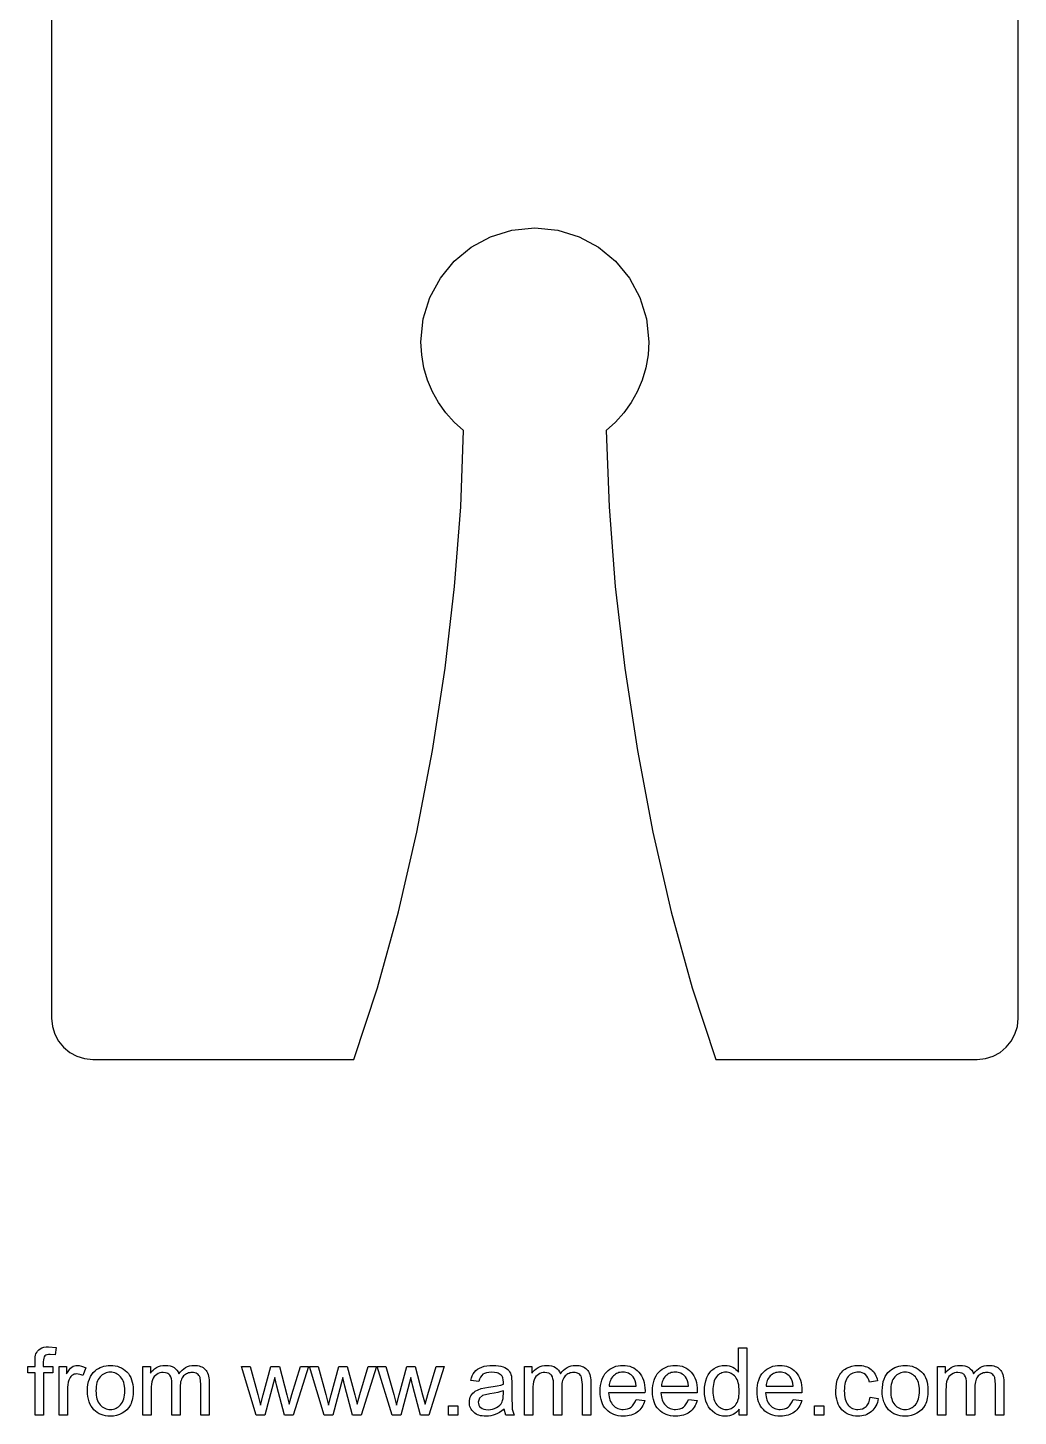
# Model space of a CAD drawing. Extents: x -338 to 50, y -399 to 300.
# Drawn here: x -159.7 to -70.5, y -398.5 to -273.5 of the extents above; entities that cross this region are included whole.
import ezdxf

# ---------------------------------------------------------------- set-up
doc = ezdxf.new("R2010")
doc.units = 0
doc.layers.add('LAYER_1', color=7, linetype='CONTINUOUS')

msp = doc.modelspace()

# ---------------------------------------------------------------- linework, layer by layer
at = {"layer": 'LAYER_1', "color": 250}
msp.add_lwpolyline([(-157.5198, -40.077), (-157.5198, -362.677), (-157.4444, -363.4211), (-157.2283, -364.1149), (-156.8864, -364.7433), (-156.434, -365.2912), (-155.8861, -365.7436), (-155.2577, -366.0855), (-154.5639, -366.3016), (-153.8198, -366.377), (-130.3038, -366.377), (-128.1854, -359.9404), (-126.2929, -353.0809), (-124.64, -345.9183), (-123.2405, -338.5722), (-122.108, -331.1622), (-121.2562, -323.808), (-120.6988, -316.6294), (-120.4495, -309.7459), (-120.4495, -309.7459), (-121.2837, -308.9954), (-122.0314, -308.1586), (-122.6851, -307.2433), (-123.2371, -306.2571), (-123.6798, -305.2076), (-124.0054, -304.1024), (-124.2064, -302.9493), (-124.2751, -301.7558), (-124.0668, -299.6889), (-123.4693, -297.7638), (-122.5238, -296.0218), (-121.2716, -294.504), (-119.7538, -293.2518), (-118.0118, -292.3063), (-116.0867, -291.7088), (-114.0198, -291.5005), (-111.9529, -291.7088), (-110.0278, -292.3063), (-108.2858, -293.2518), (-106.768, -294.504), (-105.5158, -296.0218), (-104.5703, -297.7638), (-103.9728, -299.6889), (-103.7645, -301.7558), (-103.8332, -302.9493), (-104.0342, -304.1024), (-104.3598, -305.2076), (-104.8025, -306.2571), (-105.3545, -307.2433), (-106.0082, -308.1586), (-106.7559, -308.9954), (-107.5901, -309.7459), (-107.3408, -316.6294), (-106.7834, -323.808), (-105.9316, -331.1622), (-104.7991, -338.5722), (-103.3996, -345.9183), (-101.7467, -353.0809), (-99.8542, -359.9404), (-97.7358, -366.377), (-74.2198, -366.377), (-73.4757, -366.3016), (-72.7819, -366.0855), (-72.1535, -365.7436), (-71.6056, -365.2912), (-71.1532, -364.7433), (-70.8113, -364.1149), (-70.5952, -363.4211), (-70.5198, -362.677), (-70.5198, -40.077)], dxfattribs=at)
for points in [[(-159, -398.4155), (-159, -394.597), (-159.6604, -394.597), (-159.6604, -394.0213), (-159, -394.0213), (-159, -393.5556), (-158.9952, -393.3487), (-158.9808, -393.1704), (-158.9565, -393.0206), (-158.9224, -392.8994), (-158.8585, -392.7621), (-158.7747, -392.6382), (-158.6705, -392.5278), (-158.5456, -392.431), (-158.3975, -392.3524), (-158.2219, -392.2964), (-158.0192, -392.2628), (-157.7893, -392.2517), (-157.0936, -392.3265), (-157.2051, -392.9785), (-157.6439, -392.9375), (-157.8008, -392.9465), (-157.933, -392.9735), (-158.0406, -393.0185), (-158.1237, -393.0815), (-158.1848, -393.169), (-158.2285, -393.2878), (-158.2547, -393.4378), (-158.2634, -393.6191), (-158.2634, -394.0213), (-157.4083, -394.0213), (-157.4083, -394.597), (-158.2549, -394.597), (-158.2549, -398.4155), (-159, -398.4155)], [(-95.6479, -398.4155), (-95.6479, -397.8581), (-95.7583, -398.0104), (-95.881, -398.1425), (-96.016, -398.2543), (-96.1633, -398.3458), (-96.3229, -398.417), (-96.4948, -398.4679), (-96.679, -398.4984), (-96.8755, -398.5086), (-97.1327, -398.4906), (-97.3791, -398.4365), (-97.6147, -398.3461), (-97.8393, -398.2194), (-98.047, -398.0609), (-98.23, -397.8736), (-98.3884, -397.6578), (-98.5223, -397.4136), (-98.6279, -397.1448), (-98.7033, -396.8568), (-98.7485, -396.5494), (-98.7636, -396.2226), (-98.7499, -395.9022), (-98.7087, -395.597), (-98.6404, -395.3068), (-98.5449, -395.0316), (-98.4213, -394.7803), (-98.2706, -394.56), (-98.185, -394.4615), (-98.0926, -394.3708), (-97.9934, -394.2881), (-97.8873, -394.2132), (-97.6625, -394.0883), (-97.4243, -393.9992), (-97.1731, -393.9459), (-96.9094, -393.9281), (-96.716, -393.9387), (-96.5337, -393.9703), (-96.3625, -394.0228), (-96.2024, -394.0961), (-96.055, -394.1863), (-95.922, -394.2894), (-95.8032, -394.4052), (-95.6987, -394.5335), (-95.6987, -392.3533), (-94.9536, -392.3533), (-94.9536, -398.4155), (-95.6479, -398.4155)], [(-156.834, -398.4155), (-156.834, -394.0213), (-156.1651, -394.0213), (-156.1651, -394.6944), (-156.0394, -394.4804), (-155.9185, -394.3061), (-155.8024, -394.1719), (-155.691, -394.0777), (-155.5793, -394.0121), (-155.4624, -393.9653), (-155.3401, -393.9374), (-155.2126, -393.9281), (-155.0234, -393.9429), (-154.8327, -393.9872), (-154.6403, -394.0609), (-154.4464, -394.1638), (-154.7116, -394.851), (-154.8471, -394.7843), (-154.9826, -394.7367), (-155.118, -394.7081), (-155.2535, -394.6986), (-155.372, -394.7078), (-155.4842, -394.7355), (-155.59, -394.7814), (-155.6895, -394.8454), (-155.779, -394.9255), (-155.8547, -395.02), (-155.9166, -395.1287), (-155.9647, -395.2518), (-156.0192, -395.4545), (-156.058, -395.6667), (-156.0812, -395.8884), (-156.0889, -396.1196), (-156.0889, -398.4155), (-156.834, -398.4155)], [(-154.2855, -396.2184), (-154.2749, -395.924), (-154.2431, -395.6493), (-154.1902, -395.3943), (-154.116, -395.159), (-154.0206, -394.9434), (-153.9039, -394.7476), (-153.766, -394.5714), (-153.6068, -394.415), (-153.4615, -394.3009), (-153.3084, -394.202), (-153.1473, -394.1183), (-152.9785, -394.0498), (-152.8018, -393.9966), (-152.6173, -393.9585), (-152.4252, -393.9357), (-152.2253, -393.9281), (-152.0044, -393.9374), (-151.7938, -393.9651), (-151.5933, -394.0115), (-151.4031, -394.0763), (-151.2231, -394.1596), (-151.0535, -394.2615), (-150.8941, -394.3819), (-150.745, -394.5208), (-150.6105, -394.6756), (-150.4939, -394.8446), (-150.3952, -395.0279), (-150.3145, -395.2253), (-150.2516, -395.4369), (-150.2067, -395.6626), (-150.1797, -395.9024), (-150.1707, -396.1563), (-150.1866, -396.5569), (-150.2342, -396.9121), (-150.2699, -397.0727), (-150.3135, -397.2221), (-150.3651, -397.3602), (-150.4247, -397.487), (-150.5662, -397.7158), (-150.7369, -397.9177), (-150.9367, -398.0926), (-151.1655, -398.2405), (-151.4137, -398.358), (-151.6732, -398.4418), (-151.9438, -398.4919), (-152.2253, -398.5086), (-152.4504, -398.4994), (-152.6645, -398.4718), (-152.8675, -398.4258), (-153.0594, -398.3613), (-153.2403, -398.2784), (-153.4101, -398.177), (-153.569, -398.0572), (-153.7168, -397.9188), (-153.8502, -397.763), (-153.9658, -397.591), (-154.0636, -397.4027), (-154.1435, -397.1982), (-154.2056, -396.9775), (-154.25, -396.7407), (-154.2766, -396.4876), (-154.2855, -396.2184)], [(-153.5235, -396.2198), (-153.5177, -396.4238), (-153.5005, -396.6145), (-153.4717, -396.792), (-153.4314, -396.9562), (-153.3796, -397.1071), (-153.3163, -397.2447), (-153.2415, -397.369), (-153.1552, -397.4799), (-153.0597, -397.5781), (-152.9583, -397.6633), (-152.851, -397.7353), (-152.7378, -397.7942), (-152.6187, -397.8401), (-152.4936, -397.8728), (-152.3625, -397.8925), (-152.2253, -397.899), (-152.0896, -397.8924), (-151.9596, -397.8728), (-151.8355, -397.84), (-151.7171, -397.7941), (-151.6045, -397.7349), (-151.4976, -397.6627), (-151.3964, -397.5772), (-151.301, -397.4785), (-151.2147, -397.3663), (-151.1399, -397.2404), (-151.0766, -397.1007), (-151.0248, -396.9472), (-150.9845, -396.78), (-150.9557, -396.599), (-150.9385, -396.4043), (-150.9327, -396.1958), (-150.9385, -395.9987), (-150.956, -395.814), (-150.985, -395.6416), (-151.0257, -395.4816), (-151.0779, -395.3339), (-151.1417, -395.1986), (-151.217, -395.0758), (-151.3038, -394.9653), (-151.3993, -394.8671), (-151.5004, -394.7819), (-151.6072, -394.7099), (-151.7196, -394.651), (-151.8376, -394.6051), (-151.9613, -394.5724), (-152.0905, -394.5527), (-152.2253, -394.5462), (-152.3625, -394.5527), (-152.4936, -394.5722), (-152.6187, -394.6046), (-152.7378, -394.6501), (-152.851, -394.7086), (-152.9583, -394.7802), (-153.0597, -394.8648), (-153.1552, -394.9625), (-153.2415, -395.0734), (-153.3163, -395.1975), (-153.3796, -395.3348), (-153.4314, -395.4853), (-153.4717, -395.6491), (-153.5005, -395.8261), (-153.5177, -396.0163), (-153.5235, -396.2198)], [(-149.2972, -398.4155), (-149.2972, -394.0213), (-148.6283, -394.0213), (-148.6283, -394.6422), (-148.517, -394.489), (-148.3883, -394.3515), (-148.2424, -394.2298), (-148.0794, -394.1243), (-147.9021, -394.0383), (-147.7131, -393.977), (-147.5121, -393.9403), (-147.2991, -393.9281), (-147.0665, -393.9408), (-146.8558, -393.9788), (-146.667, -394.0418), (-146.5004, -394.1299), (-146.3562, -394.2414), (-146.2349, -394.3727), (-146.1366, -394.524), (-146.0615, -394.6958), (-145.9254, -394.5158), (-145.7797, -394.3598), (-145.6242, -394.2278), (-145.459, -394.1199), (-145.284, -394.036), (-145.0991, -393.976), (-144.9044, -393.9401), (-144.6998, -393.9281), (-144.5404, -393.9337), (-144.3905, -393.9506), (-144.2501, -393.9788), (-144.1191, -394.0183), (-143.9977, -394.069), (-143.8858, -394.1311), (-143.7835, -394.2046), (-143.6908, -394.2894), (-143.6079, -394.386), (-143.5361, -394.4947), (-143.4752, -394.6156), (-143.4254, -394.7487), (-143.3866, -394.894), (-143.3588, -395.0514), (-143.3422, -395.221), (-143.3366, -395.4028), (-143.3366, -398.4155), (-144.0817, -398.4155), (-144.0817, -395.6497), (-144.1551, -395.0077), (-144.1985, -394.9142), (-144.2569, -394.8306), (-144.3303, -394.7564), (-144.419, -394.6916), (-144.5185, -394.6389), (-144.6262, -394.6014), (-144.7422, -394.579), (-144.8663, -394.5716), (-144.9802, -394.5764), (-145.0891, -394.5909), (-145.193, -394.615), (-145.2919, -394.6487), (-145.3859, -394.692), (-145.4749, -394.7448), (-145.559, -394.8072), (-145.6382, -394.8792), (-145.7101, -394.9622), (-145.7724, -395.0568), (-145.825, -395.1628), (-145.868, -395.2804), (-145.9015, -395.4094), (-145.9253, -395.55), (-145.9396, -395.702), (-145.9444, -395.8656), (-145.9444, -398.4155), (-146.6895, -398.4155), (-146.6895, -395.5636), (-146.7009, -395.3313), (-146.735, -395.1299), (-146.7918, -394.9594), (-146.8715, -394.82), (-146.9206, -394.7619), (-146.977, -394.7115), (-147.0407, -394.6689), (-147.1115, -394.6339), (-147.2749, -394.5872), (-147.467, -394.5716), (-147.6207, -394.5819), (-147.7686, -394.6129), (-147.9106, -394.6645), (-148.0469, -394.7367), (-148.171, -394.8288), (-148.2768, -394.9401), (-148.3643, -395.0707), (-148.4336, -395.2207), (-148.4854, -395.3972), (-148.5225, -395.609), (-148.5447, -395.8559), (-148.5521, -396.138), (-148.5521, -398.4155), (-149.2972, -398.4155)], [(-139.1019, -398.4155), (-140.4297, -394.0213), (-139.6508, -394.0213), (-138.9495, -396.5571), (-138.7011, -397.5011), (-138.4739, -396.5952), (-137.7782, -394.0213), (-137.0148, -394.0213), (-136.353, -396.5726), (-136.1371, -397.4094), (-135.8845, -396.5613), (-135.1253, -394.0213), (-134.4014, -394.0213), (-135.7801, -398.4155), (-136.5506, -398.4155), (-137.2477, -395.7866), (-137.4241, -395.0345), (-138.3131, -398.4155), (-139.1019, -398.4155)], [(-132.9875, -398.4155), (-134.3153, -394.0213), (-133.5364, -394.0213), (-132.8351, -396.5571), (-132.5867, -397.5011), (-132.3595, -396.5952), (-131.6638, -394.0213), (-130.9004, -394.0213), (-130.2386, -396.5726), (-130.0227, -397.4094), (-129.7701, -396.5613), (-129.0109, -394.0213), (-128.287, -394.0213), (-129.6657, -398.4155), (-130.4362, -398.4155), (-131.1333, -395.7866), (-131.3097, -395.0345), (-132.1987, -398.4155), (-132.9875, -398.4155)], [(-126.8731, -398.4155), (-128.2009, -394.0213), (-127.422, -394.0213), (-126.7207, -396.5571), (-126.4723, -397.5011), (-126.2451, -396.5952), (-125.5494, -394.0213), (-124.786, -394.0213), (-124.1242, -396.5726), (-123.9083, -397.4094), (-123.6557, -396.5613), (-122.8965, -394.0213), (-122.1726, -394.0213), (-123.5513, -398.4155), (-124.3218, -398.4155), (-125.0189, -395.7866), (-125.1953, -395.0345), (-126.0843, -398.4155), (-126.8731, -398.4155)], [(-116.7935, -397.8652), (-116.9991, -398.0287), (-117.2008, -398.1661), (-117.3986, -398.2775), (-117.5922, -398.3633), (-117.7872, -398.4271), (-117.9892, -398.4725), (-118.1984, -398.4996), (-118.4149, -398.5086), (-118.5906, -398.5031), (-118.7559, -398.4866), (-118.9108, -398.4591), (-119.0552, -398.4206), (-119.1891, -398.371), (-119.3126, -398.3104), (-119.4256, -398.2387), (-119.5282, -398.1559), (-119.6195, -398.0649), (-119.6986, -397.9678), (-119.7656, -397.8644), (-119.8203, -397.7549), (-119.8629, -397.6393), (-119.8934, -397.5175), (-119.9116, -397.3896), (-119.9177, -397.2556), (-119.9085, -397.0982), (-119.8808, -396.9476), (-119.8349, -396.8039), (-119.7709, -396.6671), (-119.6913, -396.5406), (-119.6006, -396.4276), (-119.4987, -396.3278), (-119.3857, -396.241), (-118.8495, -395.9968), (-118.1863, -395.8854), (-117.7648, -395.8296), (-117.4026, -395.7682), (-117.0998, -395.7016), (-116.857, -395.63), (-116.8528, -395.4366), (-116.866, -395.2268), (-116.9057, -395.0504), (-116.9354, -394.9746), (-116.9718, -394.9072), (-117.0148, -394.8481), (-117.0644, -394.7974), (-117.1402, -394.7384), (-117.2247, -394.6873), (-117.3179, -394.6441), (-117.4199, -394.6088), (-117.6496, -394.5618), (-117.9139, -394.5462), (-118.1602, -394.5578), (-118.372, -394.5926), (-118.5491, -394.6504), (-118.6914, -394.7311), (-118.809, -394.8409), (-118.9098, -394.9863), (-118.9943, -395.1674), (-119.0626, -395.3844), (-119.7907, -395.2828), (-119.733, -395.0601), (-119.6593, -394.8597), (-119.5694, -394.6818), (-119.4633, -394.5265), (-119.3363, -394.391), (-119.1839, -394.2721), (-119.0061, -394.1697), (-118.8029, -394.0834), (-118.5792, -394.0157), (-118.3378, -393.9671), (-118.0792, -393.9379), (-117.8038, -393.9281), (-117.5353, -393.9363), (-117.2929, -393.9611), (-117.0766, -394.0026), (-116.8866, -394.0608), (-116.7224, -394.1315), (-116.5811, -394.2104), (-116.4631, -394.2977), (-116.3687, -394.3938), (-116.2923, -394.501), (-116.228, -394.6214), (-116.1759, -394.755), (-116.1359, -394.9018), (-116.0992, -395.5862), (-116.0992, -396.574), (-116.0527, -397.8849), (-115.8706, -398.4155), (-116.6496, -398.4155), (-116.7935, -397.8652)], [(-114.9548, -398.4155), (-114.9548, -394.0213), (-114.2859, -394.0213), (-114.2859, -394.6422), (-114.1746, -394.489), (-114.0459, -394.3515), (-113.9, -394.2298), (-113.737, -394.1243), (-113.5597, -394.0383), (-113.3707, -393.977), (-113.1697, -393.9403), (-112.9567, -393.9281), (-112.7241, -393.9408), (-112.5134, -393.9788), (-112.3246, -394.0418), (-112.158, -394.1299), (-112.0138, -394.2414), (-111.8925, -394.3727), (-111.7942, -394.524), (-111.7191, -394.6958), (-111.583, -394.5158), (-111.4373, -394.3598), (-111.2818, -394.2278), (-111.1166, -394.1199), (-110.9416, -394.036), (-110.7567, -393.976), (-110.562, -393.9401), (-110.3574, -393.9281), (-110.198, -393.9337), (-110.0481, -393.9506), (-109.9077, -393.9788), (-109.7767, -394.0183), (-109.6553, -394.069), (-109.5434, -394.1311), (-109.4411, -394.2046), (-109.3484, -394.2894), (-109.2655, -394.386), (-109.1937, -394.4947), (-109.1328, -394.6156), (-109.083, -394.7487), (-109.0442, -394.894), (-109.0164, -395.0514), (-108.9998, -395.221), (-108.9942, -395.4028), (-108.9942, -398.4155), (-109.7393, -398.4155), (-109.7393, -395.6497), (-109.8127, -395.0077), (-109.8561, -394.9142), (-109.9145, -394.8306), (-109.9879, -394.7564), (-110.0766, -394.6916), (-110.1761, -394.6389), (-110.2838, -394.6014), (-110.3998, -394.579), (-110.5239, -394.5716), (-110.6378, -394.5764), (-110.7467, -394.5909), (-110.8506, -394.615), (-110.9495, -394.6487), (-111.0435, -394.692), (-111.1325, -394.7448), (-111.2166, -394.8072), (-111.2958, -394.8792), (-111.3677, -394.9622), (-111.43, -395.0568), (-111.4826, -395.1628), (-111.5256, -395.2804), (-111.5591, -395.4094), (-111.5829, -395.55), (-111.5972, -395.702), (-111.602, -395.8656), (-111.602, -398.4155), (-112.3471, -398.4155), (-112.3471, -395.5636), (-112.3585, -395.3313), (-112.3926, -395.1299), (-112.4494, -394.9594), (-112.5291, -394.82), (-112.5782, -394.7619), (-112.6346, -394.7115), (-112.6983, -394.6689), (-112.7691, -394.6339), (-112.9325, -394.5872), (-113.1246, -394.5716), (-113.2783, -394.5819), (-113.4262, -394.6129), (-113.5682, -394.6645), (-113.7045, -394.7367), (-113.8286, -394.8288), (-113.9344, -394.9401), (-114.0219, -395.0707), (-114.0912, -395.2207), (-114.143, -395.3972), (-114.1801, -395.609), (-114.2023, -395.8559), (-114.2097, -396.138), (-114.2097, -398.4155), (-114.9548, -398.4155)], [(-104.9048, -396.9931), (-104.1343, -397.0947), (-104.1842, -397.2578), (-104.2438, -397.4116), (-104.3132, -397.5561), (-104.3924, -397.6913), (-104.4812, -397.817), (-104.5798, -397.9333), (-104.6881, -398.0402), (-104.806, -398.1375), (-104.933, -398.2244), (-105.0685, -398.2997), (-105.2125, -398.3635), (-105.365, -398.4157), (-105.526, -398.4563), (-105.6956, -398.4854), (-105.8738, -398.5028), (-106.0605, -398.5086), (-106.2945, -398.4993), (-106.5161, -398.4716), (-106.7252, -398.4253), (-106.922, -398.3605), (-107.1062, -398.2771), (-107.2781, -398.1753), (-107.4375, -398.0549), (-107.5845, -397.916), (-107.7165, -397.7608), (-107.8308, -397.5906), (-107.9276, -397.4054), (-108.0068, -397.2051), (-108.0683, -396.99), (-108.1123, -396.7599), (-108.1387, -396.5149), (-108.1475, -396.2551), (-108.1386, -395.9866), (-108.112, -395.7334), (-108.0677, -395.4956), (-108.0055, -395.2733), (-107.9256, -395.0665), (-107.8278, -394.8752), (-107.7123, -394.6994), (-107.5789, -394.5392), (-107.4313, -394.3958), (-107.273, -394.2716), (-107.1042, -394.1666), (-106.9248, -394.0807), (-106.7348, -394.0139), (-106.5343, -393.9662), (-106.3231, -393.9376), (-106.1014, -393.9281), (-105.8868, -393.9374), (-105.6823, -393.9654), (-105.4878, -394.0121), (-105.3034, -394.0775), (-105.129, -394.1616), (-104.9647, -394.2645), (-104.8105, -394.3861), (-104.6663, -394.5265), (-104.5358, -394.6838), (-104.4226, -394.8564), (-104.3269, -395.0442), (-104.2484, -395.2472), (-104.1874, -395.4654), (-104.1438, -395.6988), (-104.1176, -395.9474), (-104.1089, -396.2113), (-104.1131, -396.4089), (-107.3855, -396.4089), (-107.3699, -396.5841), (-107.3442, -396.7489), (-107.3084, -396.9031), (-107.2624, -397.0467), (-107.2062, -397.1798), (-107.1398, -397.3023), (-107.0632, -397.4141), (-106.9763, -397.5152), (-106.8819, -397.605), (-106.7816, -397.6829), (-106.6756, -397.7489), (-106.5639, -397.8029), (-106.4465, -397.8449), (-106.3235, -397.8749), (-106.1948, -397.893), (-106.0605, -397.899), (-105.8636, -397.8855), (-105.6818, -397.8451), (-105.515, -397.7776), (-105.3634, -397.6831), (-105.2261, -397.559), (-105.104, -397.4027), (-104.9969, -397.214), (-104.9048, -396.9931)], [(-107.3432, -395.7993), (-104.8963, -395.7993), (-104.9323, -395.5395), (-104.9912, -395.3144), (-105.0729, -395.124), (-105.1771, -394.9681), (-105.2689, -394.8674), (-105.3673, -394.78), (-105.4725, -394.7061), (-105.5842, -394.6456), (-105.7026, -394.5984), (-105.8276, -394.5648), (-105.9591, -394.5445), (-106.0972, -394.5378), (-106.2227, -394.5432), (-106.343, -394.5592), (-106.4582, -394.586), (-106.5683, -394.6235), (-106.6733, -394.6717), (-106.7733, -394.7307), (-106.8682, -394.8003), (-106.958, -394.8807), (-107.0399, -394.9701), (-107.1122, -395.0667), (-107.1749, -395.1706), (-107.2279, -395.2818), (-107.2712, -395.4003), (-107.3048, -395.526), (-107.3288, -395.659), (-107.3432, -395.7993)], [(-100.1959, -396.9931), (-99.4254, -397.0947), (-99.4753, -397.2578), (-99.5349, -397.4116), (-99.6043, -397.5561), (-99.6835, -397.6913), (-99.7723, -397.817), (-99.8709, -397.9333), (-99.9792, -398.0402), (-100.0971, -398.1375), (-100.2241, -398.2244), (-100.3596, -398.2997), (-100.5036, -398.3635), (-100.6561, -398.4157), (-100.8171, -398.4563), (-100.9867, -398.4854), (-101.1649, -398.5028), (-101.3516, -398.5086), (-101.5856, -398.4993), (-101.8072, -398.4716), (-102.0163, -398.4253), (-102.2131, -398.3605), (-102.3973, -398.2771), (-102.5692, -398.1753), (-102.7286, -398.0549), (-102.8756, -397.916), (-103.0076, -397.7608), (-103.1219, -397.5906), (-103.2187, -397.4054), (-103.2979, -397.2051), (-103.3594, -396.99), (-103.4034, -396.7599), (-103.4298, -396.5149), (-103.4386, -396.2551), (-103.4297, -395.9866), (-103.4031, -395.7334), (-103.3588, -395.4956), (-103.2966, -395.2733), (-103.2167, -395.0665), (-103.1189, -394.8752), (-103.0034, -394.6994), (-102.87, -394.5392), (-102.7224, -394.3958), (-102.5641, -394.2716), (-102.3953, -394.1666), (-102.2159, -394.0807), (-102.0259, -394.0139), (-101.8254, -393.9662), (-101.6142, -393.9376), (-101.3925, -393.9281), (-101.1779, -393.9374), (-100.9734, -393.9654), (-100.7789, -394.0121), (-100.5945, -394.0775), (-100.4201, -394.1616), (-100.2558, -394.2645), (-100.1016, -394.3861), (-99.9574, -394.5265), (-99.8269, -394.6838), (-99.7137, -394.8564), (-99.618, -395.0442), (-99.5395, -395.2472), (-99.4785, -395.4654), (-99.4349, -395.6988), (-99.4087, -395.9474), (-99.4, -396.2113), (-99.4042, -396.4089), (-102.6766, -396.4089), (-102.661, -396.5841), (-102.6353, -396.7489), (-102.5995, -396.9031), (-102.5535, -397.0467), (-102.4973, -397.1798), (-102.4309, -397.3023), (-102.3543, -397.4141), (-102.2674, -397.5152), (-102.173, -397.605), (-102.0727, -397.6829), (-101.9667, -397.7489), (-101.855, -397.8029), (-101.7376, -397.8449), (-101.6146, -397.8749), (-101.4859, -397.893), (-101.3516, -397.899), (-101.1547, -397.8855), (-100.9729, -397.8451), (-100.8061, -397.7776), (-100.6545, -397.6831), (-100.5172, -397.559), (-100.3951, -397.4027), (-100.288, -397.214), (-100.1959, -396.9931)], [(-102.6343, -395.7993), (-100.1874, -395.7993), (-100.2234, -395.5395), (-100.2823, -395.3144), (-100.364, -395.124), (-100.4682, -394.9681), (-100.56, -394.8674), (-100.6584, -394.78), (-100.7636, -394.7061), (-100.8753, -394.6456), (-100.9937, -394.5984), (-101.1187, -394.5648), (-101.2502, -394.5445), (-101.3883, -394.5378), (-101.5138, -394.5432), (-101.6341, -394.5592), (-101.7493, -394.586), (-101.8594, -394.6235), (-101.9644, -394.6717), (-102.0644, -394.7307), (-102.1593, -394.8003), (-102.2491, -394.8807), (-102.331, -394.9701), (-102.4033, -395.0667), (-102.466, -395.1706), (-102.519, -395.2818), (-102.5623, -395.4003), (-102.5959, -395.526), (-102.6199, -395.659), (-102.6343, -395.7993)], [(-98.0016, -396.224), (-97.996, -396.428), (-97.9794, -396.6186), (-97.9515, -396.7958), (-97.9125, -396.9598), (-97.8624, -397.1104), (-97.801, -397.2478), (-97.7284, -397.3719), (-97.6446, -397.4828), (-97.5536, -397.5805), (-97.4586, -397.6651), (-97.3595, -397.7366), (-97.2564, -397.7951), (-97.1492, -397.8406), (-97.038, -397.873), (-96.9228, -397.8925), (-96.8036, -397.899), (-96.6837, -397.8928), (-96.5683, -397.8741), (-96.4576, -397.8431), (-96.3515, -397.7995), (-96.2499, -397.7436), (-96.1529, -397.6752), (-96.0604, -397.5944), (-95.9724, -397.5011), (-95.8925, -397.3951), (-95.8232, -397.2759), (-95.7645, -397.1437), (-95.7165, -396.9984), (-95.679, -396.84), (-95.6523, -396.6684), (-95.6363, -396.4838), (-95.6309, -396.2861), (-95.6363, -396.0691), (-95.6526, -395.867), (-95.6798, -395.6797), (-95.7179, -395.5073), (-95.7669, -395.3498), (-95.8268, -395.2072), (-95.8977, -395.0795), (-95.9795, -394.9667), (-96.0689, -394.868), (-96.1633, -394.7825), (-96.263, -394.7103), (-96.3677, -394.6512), (-96.4775, -394.6052), (-96.5924, -394.5724), (-96.7124, -394.5528), (-96.8374, -394.5462), (-96.9592, -394.5525), (-97.0758, -394.5714), (-97.1873, -394.6028), (-97.2937, -394.6469), (-97.395, -394.7037), (-97.4913, -394.773), (-97.5825, -394.8551), (-97.6686, -394.9498), (-97.7465, -395.0581), (-97.8141, -395.181), (-97.8713, -395.3185), (-97.9182, -395.4705), (-97.9546, -395.6371), (-97.9807, -395.8182), (-97.9964, -396.0138), (-98.0016, -396.224)], [(-90.7781, -396.9931), (-90.0076, -397.0947), (-90.0575, -397.2578), (-90.1171, -397.4116), (-90.1865, -397.5561), (-90.2657, -397.6913), (-90.3545, -397.817), (-90.4531, -397.9333), (-90.5614, -398.0402), (-90.6793, -398.1375), (-90.8063, -398.2244), (-90.9418, -398.2997), (-91.0858, -398.3635), (-91.2383, -398.4157), (-91.3993, -398.4563), (-91.5689, -398.4854), (-91.7471, -398.5028), (-91.9338, -398.5086), (-92.1678, -398.4993), (-92.3894, -398.4716), (-92.5985, -398.4253), (-92.7953, -398.3605), (-92.9795, -398.2771), (-93.1514, -398.1753), (-93.3108, -398.0549), (-93.4578, -397.916), (-93.5898, -397.7608), (-93.7041, -397.5906), (-93.8009, -397.4054), (-93.8801, -397.2051), (-93.9416, -396.99), (-93.9856, -396.7599), (-94.012, -396.5149), (-94.0208, -396.2551), (-94.0119, -395.9866), (-93.9853, -395.7334), (-93.941, -395.4956), (-93.8788, -395.2733), (-93.7989, -395.0665), (-93.7011, -394.8752), (-93.5856, -394.6994), (-93.4522, -394.5392), (-93.3046, -394.3958), (-93.1463, -394.2716), (-92.9775, -394.1666), (-92.7981, -394.0807), (-92.6081, -394.0139), (-92.4076, -393.9662), (-92.1964, -393.9376), (-91.9747, -393.9281), (-91.7601, -393.9374), (-91.5556, -393.9654), (-91.3611, -394.0121), (-91.1767, -394.0775), (-91.0023, -394.1616), (-90.838, -394.2645), (-90.6838, -394.3861), (-90.5396, -394.5265), (-90.4091, -394.6838), (-90.2959, -394.8564), (-90.2002, -395.0442), (-90.1217, -395.2472), (-90.0607, -395.4654), (-90.0171, -395.6988), (-89.9909, -395.9474), (-89.9822, -396.2113), (-89.9864, -396.4089), (-93.2588, -396.4089), (-93.2432, -396.5841), (-93.2175, -396.7489), (-93.1817, -396.9031), (-93.1357, -397.0467), (-93.0795, -397.1798), (-93.0131, -397.3023), (-92.9365, -397.4141), (-92.8496, -397.5152), (-92.7552, -397.605), (-92.6549, -397.6829), (-92.5489, -397.7489), (-92.4372, -397.8029), (-92.3198, -397.8449), (-92.1968, -397.8749), (-92.0681, -397.893), (-91.9338, -397.899), (-91.7369, -397.8855), (-91.5551, -397.8451), (-91.3883, -397.7776), (-91.2367, -397.6831), (-91.0994, -397.559), (-90.9773, -397.4027), (-90.8702, -397.214), (-90.7781, -396.9931)], [(-93.2165, -395.7993), (-90.7696, -395.7993), (-90.8056, -395.5395), (-90.8645, -395.3144), (-90.9462, -395.124), (-91.0504, -394.9681), (-91.1422, -394.8674), (-91.2406, -394.78), (-91.3458, -394.7061), (-91.4575, -394.6456), (-91.5759, -394.5984), (-91.7009, -394.5648), (-91.8324, -394.5445), (-91.9705, -394.5378), (-92.096, -394.5432), (-92.2163, -394.5592), (-92.3315, -394.586), (-92.4416, -394.6235), (-92.5466, -394.6717), (-92.6466, -394.7307), (-92.7415, -394.8003), (-92.8313, -394.8807), (-92.9132, -394.9701), (-92.9855, -395.0667), (-93.0482, -395.1706), (-93.1012, -395.2818), (-93.1445, -395.4003), (-93.1781, -395.526), (-93.2021, -395.659), (-93.2165, -395.7993)], [(-83.8439, -396.8068), (-83.1158, -396.9084), (-83.1517, -397.0911), (-83.1992, -397.2636), (-83.2582, -397.4257), (-83.3289, -397.5777), (-83.4111, -397.7194), (-83.5051, -397.851), (-83.6108, -397.9725), (-83.7282, -398.0839), (-83.8551, -398.1836), (-83.989, -398.2699), (-84.1301, -398.3429), (-84.2782, -398.4026), (-84.4333, -398.449), (-84.5954, -398.4821), (-84.7644, -398.502), (-84.9403, -398.5086), (-85.1597, -398.4994), (-85.3681, -398.4718), (-85.5655, -398.4259), (-85.7519, -398.3615), (-85.9272, -398.2788), (-86.0915, -398.1776), (-86.2446, -398.0581), (-86.3867, -397.9202), (-86.5152, -397.7652), (-86.6264, -397.5942), (-86.7206, -397.4074), (-86.7975, -397.2048), (-86.8573, -396.9862), (-86.9001, -396.7518), (-86.9257, -396.5015), (-86.9342, -396.2353), (-86.9194, -395.891), (-86.8751, -395.5693), (-86.8015, -395.2697), (-86.6986, -394.9921), (-86.636, -394.8634), (-86.5657, -394.7429), (-86.4878, -394.6307), (-86.4021, -394.5268), (-86.3086, -394.4312), (-86.2074, -394.344), (-86.0985, -394.2652), (-85.9817, -394.1949), (-85.7362, -394.0782), (-85.4799, -393.9948), (-85.2128, -393.9448), (-84.9347, -393.9281), (-84.7603, -393.9337), (-84.594, -393.9506), (-84.4356, -393.9788), (-84.2854, -394.0183), (-84.1433, -394.069), (-84.0094, -394.1311), (-83.8837, -394.2046), (-83.7663, -394.2894), (-83.6576, -394.3846), (-83.5592, -394.4894), (-83.4709, -394.6037), (-83.3929, -394.7274), (-83.3251, -394.8606), (-83.2676, -395.0032), (-83.2204, -395.1552), (-83.1835, -395.3167), (-83.9032, -395.4268), (-83.9649, -395.2193), (-84.0464, -395.0392), (-84.148, -394.8864), (-84.27, -394.7607), (-84.4081, -394.6634), (-84.56, -394.5937), (-84.7256, -394.5518), (-84.905, -394.5378), (-85.0425, -394.5441), (-85.1733, -394.5629), (-85.2976, -394.5943), (-85.4153, -394.6383), (-85.5265, -394.6949), (-85.6311, -394.764), (-85.7293, -394.8456), (-85.8209, -394.9399), (-85.9032, -395.0482), (-85.9746, -395.1709), (-86.035, -395.3082), (-86.0844, -395.4601), (-86.1228, -395.6266), (-86.1502, -395.8077), (-86.1667, -396.0036), (-86.1722, -396.2142), (-86.1669, -396.4278), (-86.151, -396.6262), (-86.1246, -396.8094), (-86.0875, -396.9774), (-86.0399, -397.1303), (-85.9817, -397.2681), (-85.9129, -397.3907), (-85.8336, -397.4983), (-85.7452, -397.5921), (-85.6505, -397.6734), (-85.5494, -397.7423), (-85.442, -397.7987), (-85.3282, -397.8425), (-85.2081, -397.8739), (-85.0816, -397.8927), (-84.9488, -397.899), (-84.7379, -397.8823), (-84.5456, -397.8322), (-84.3717, -397.7484), (-84.2164, -397.6309), (-84.1462, -397.5597), (-84.0828, -397.4793), (-84.0261, -397.3899), (-83.9762, -397.2914), (-83.8965, -397.0672), (-83.8439, -396.8068)], [(-82.7601, -396.2184), (-82.7495, -395.924), (-82.7177, -395.6493), (-82.6648, -395.3943), (-82.5906, -395.159), (-82.4952, -394.9434), (-82.3785, -394.7476), (-82.2406, -394.5714), (-82.0814, -394.415), (-81.9361, -394.3009), (-81.783, -394.202), (-81.6219, -394.1183), (-81.4531, -394.0498), (-81.2764, -393.9966), (-81.0919, -393.9585), (-80.8998, -393.9357), (-80.6999, -393.9281), (-80.479, -393.9374), (-80.2684, -393.9651), (-80.0679, -394.0115), (-79.8777, -394.0763), (-79.6977, -394.1596), (-79.5281, -394.2615), (-79.3687, -394.3819), (-79.2196, -394.5208), (-79.0851, -394.6756), (-78.9685, -394.8446), (-78.8698, -395.0279), (-78.7891, -395.2253), (-78.7262, -395.4369), (-78.6813, -395.6626), (-78.6543, -395.9024), (-78.6453, -396.1563), (-78.6612, -396.5569), (-78.7088, -396.9121), (-78.7445, -397.0727), (-78.7881, -397.2221), (-78.8397, -397.3602), (-78.8993, -397.487), (-79.0408, -397.7158), (-79.2115, -397.9177), (-79.4113, -398.0926), (-79.6401, -398.2405), (-79.8883, -398.358), (-80.1478, -398.4418), (-80.4184, -398.4919), (-80.6999, -398.5086), (-80.925, -398.4994), (-81.1391, -398.4718), (-81.3421, -398.4258), (-81.534, -398.3613), (-81.7149, -398.2784), (-81.8847, -398.177), (-82.0436, -398.0572), (-82.1914, -397.9188), (-82.3248, -397.763), (-82.4404, -397.591), (-82.5382, -397.4027), (-82.6181, -397.1982), (-82.6802, -396.9775), (-82.7246, -396.7407), (-82.7512, -396.4876), (-82.7601, -396.2184)], [(-81.9981, -396.2198), (-81.9923, -396.4238), (-81.9751, -396.6145), (-81.9463, -396.792), (-81.906, -396.9562), (-81.8542, -397.1071), (-81.7909, -397.2447), (-81.7161, -397.369), (-81.6298, -397.4799), (-81.5343, -397.5781), (-81.4329, -397.6633), (-81.3256, -397.7353), (-81.2124, -397.7942), (-81.0933, -397.8401), (-80.9682, -397.8728), (-80.8371, -397.8925), (-80.6999, -397.899), (-80.5642, -397.8924), (-80.4342, -397.8728), (-80.3101, -397.84), (-80.1917, -397.7941), (-80.0791, -397.7349), (-79.9722, -397.6627), (-79.871, -397.5772), (-79.7756, -397.4785), (-79.6893, -397.3663), (-79.6145, -397.2404), (-79.5512, -397.1007), (-79.4994, -396.9472), (-79.4591, -396.78), (-79.4303, -396.599), (-79.4131, -396.4043), (-79.4073, -396.1958), (-79.4131, -395.9987), (-79.4306, -395.814), (-79.4596, -395.6416), (-79.5003, -395.4816), (-79.5525, -395.3339), (-79.6163, -395.1986), (-79.6916, -395.0758), (-79.7784, -394.9653), (-79.8739, -394.8671), (-79.975, -394.7819), (-80.0818, -394.7099), (-80.1942, -394.651), (-80.3122, -394.6051), (-80.4359, -394.5724), (-80.5651, -394.5527), (-80.6999, -394.5462), (-80.8371, -394.5527), (-80.9682, -394.5722), (-81.0933, -394.6046), (-81.2124, -394.6501), (-81.3256, -394.7086), (-81.4329, -394.7802), (-81.5343, -394.8648), (-81.6298, -394.9625), (-81.7161, -395.0734), (-81.7909, -395.1975), (-81.8542, -395.3348), (-81.906, -395.4853), (-81.9463, -395.6491), (-81.9751, -395.8261), (-81.9923, -396.0163), (-81.9981, -396.2198)], [(-77.7718, -398.4155), (-77.7718, -394.0213), (-77.1029, -394.0213), (-77.1029, -394.6422), (-76.9916, -394.489), (-76.8629, -394.3515), (-76.717, -394.2298), (-76.554, -394.1243), (-76.3767, -394.0383), (-76.1877, -393.977), (-75.9867, -393.9403), (-75.7737, -393.9281), (-75.5411, -393.9408), (-75.3304, -393.9788), (-75.1416, -394.0418), (-74.975, -394.1299), (-74.8308, -394.2414), (-74.7095, -394.3727), (-74.6112, -394.524), (-74.5361, -394.6958), (-74.4, -394.5158), (-74.2543, -394.3598), (-74.0988, -394.2278), (-73.9336, -394.1199), (-73.7586, -394.036), (-73.5737, -393.976), (-73.379, -393.9401), (-73.1744, -393.9281), (-73.015, -393.9337), (-72.8651, -393.9506), (-72.7247, -393.9788), (-72.5937, -394.0183), (-72.4723, -394.069), (-72.3604, -394.1311), (-72.2581, -394.2046), (-72.1654, -394.2894), (-72.0825, -394.386), (-72.0107, -394.4947), (-71.9498, -394.6156), (-71.9, -394.7487), (-71.8612, -394.894), (-71.8334, -395.0514), (-71.8168, -395.221), (-71.8112, -395.4028), (-71.8112, -398.4155), (-72.5563, -398.4155), (-72.5563, -395.6497), (-72.6297, -395.0077), (-72.6731, -394.9142), (-72.7315, -394.8306), (-72.8049, -394.7564), (-72.8936, -394.6916), (-72.9931, -394.6389), (-73.1008, -394.6014), (-73.2168, -394.579), (-73.3409, -394.5716), (-73.4548, -394.5764), (-73.5637, -394.5909), (-73.6676, -394.615), (-73.7665, -394.6487), (-73.8605, -394.692), (-73.9495, -394.7448), (-74.0336, -394.8072), (-74.1128, -394.8792), (-74.1847, -394.9622), (-74.247, -395.0568), (-74.2996, -395.1628), (-74.3426, -395.2804), (-74.3761, -395.4094), (-74.3999, -395.55), (-74.4142, -395.702), (-74.419, -395.8656), (-74.419, -398.4155), (-75.1641, -398.4155), (-75.1641, -395.5636), (-75.1755, -395.3313), (-75.2096, -395.1299), (-75.2664, -394.9594), (-75.3461, -394.82), (-75.3952, -394.7619), (-75.4516, -394.7115), (-75.5153, -394.6689), (-75.5861, -394.6339), (-75.7495, -394.5872), (-75.9416, -394.5716), (-76.0953, -394.5819), (-76.2432, -394.6129), (-76.3852, -394.6645), (-76.5215, -394.7367), (-76.6456, -394.8288), (-76.7514, -394.9401), (-76.8389, -395.0707), (-76.9082, -395.2207), (-76.96, -395.3972), (-76.9971, -395.609), (-77.0193, -395.8559), (-77.0267, -396.138), (-77.0267, -398.4155), (-77.7718, -398.4155)], [(-116.8528, -396.2142), (-117.0814, -396.2935), (-117.3608, -396.3666), (-117.691, -396.4333), (-118.072, -396.4936), (-118.7239, -396.6417), (-119.0174, -396.8816), (-119.1218, -397.2344), (-119.1078, -397.3756), (-119.0655, -397.505), (-118.995, -397.6221), (-118.8961, -397.7269), (-118.7699, -397.8131), (-118.6177, -397.8749), (-118.4396, -397.912), (-118.2356, -397.9244), (-118.0266, -397.9127), (-117.8293, -397.8777), (-117.6435, -397.8191), (-117.4694, -397.7368), (-117.3131, -397.6349), (-117.1788, -397.5157), (-117.0666, -397.3793), (-116.9769, -397.2259), (-116.9242, -397.0852), (-116.8868, -396.9148), (-116.8644, -396.7148), (-116.857, -396.4851), (-116.8528, -396.2142)], [(-121.8043, -398.4155), (-121.8043, -397.5688), (-120.9577, -397.5688), (-120.9577, -398.4155), (-121.8043, -398.4155)], [(-88.8547, -398.4155), (-88.8547, -397.5688), (-88.0081, -397.5688), (-88.0081, -398.4155), (-88.8547, -398.4155)]]:
    msp.add_lwpolyline(points, close=True, dxfattribs=at)

doc.saveas('drawing.dxf')
